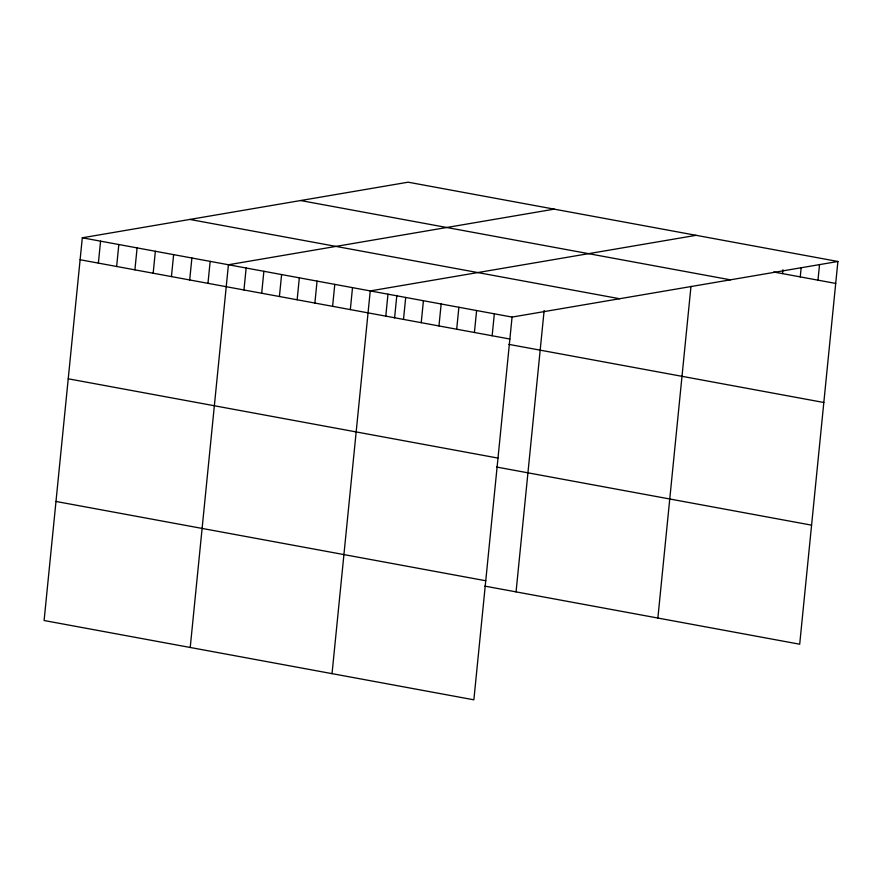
<?xml version="1.0" encoding="UTF-8"?>
<svg xmlns="http://www.w3.org/2000/svg" width="882" height="882" viewBox="0 0 882 882"><rect width="100%" height="100%" fill="white"/><g stroke="black" fill="none" stroke-linecap="round" stroke-linejoin="round"><path stroke-width="1.32" d="M837.9 261.48L408.134 182.188L82.302 237.787L44.1 620.52L473.866 699.812L512.067 317.079L837.9 261.48L799.698 644.213L484.747 586.1M98.376 263.112L100.57 241.161M116.644 266.485L118.827 244.535M134.902 269.848L137.096 247.897M153.17 273.222L155.364 251.271M171.439 276.584L173.622 254.644M189.696 279.958L191.89 258.007M207.965 283.331L210.159 261.381M190.225 647.476L228.427 264.754L554.26 209.144M243.961 289.969L246.144 268.018M261.689 293.243L263.872 271.292M279.418 296.506L281.601 274.567M297.146 299.781L299.329 277.83M314.874 303.055L317.057 281.104M332.602 306.33L334.785 284.379M350.33 309.593L352.513 287.642M332.04 673.639L370.242 290.917L696.074 235.318M385.787 316.142L387.97 294.191M394.585 317.906L396.834 295.415M403.504 319.405L405.698 297.454M421.232 322.68L423.426 300.729M438.96 325.954L441.154 304.003M456.689 329.218L458.883 307.267M474.417 332.492L476.611 310.541M492.145 335.766L494.339 313.816M516.058 591.877L544.139 310.464M657.873 618.039L690.981 286.363M782.521 273.618L782.907 269.749M800.25 276.893L801.154 267.852M817.978 280.156L819.532 264.666M773.657 271.987L835.706 283.431M300.608 200.534L730.373 279.826M189.828 219.442L619.594 298.733M82.302 237.787L512.067 317.079M80.108 259.738L509.873 339.03M508.87 344.377L823.821 402.49M68.223 378.797L497.988 458.089M496.621 467.041L811.583 525.154M55.985 501.461L485.75 580.753"/></g></svg>
